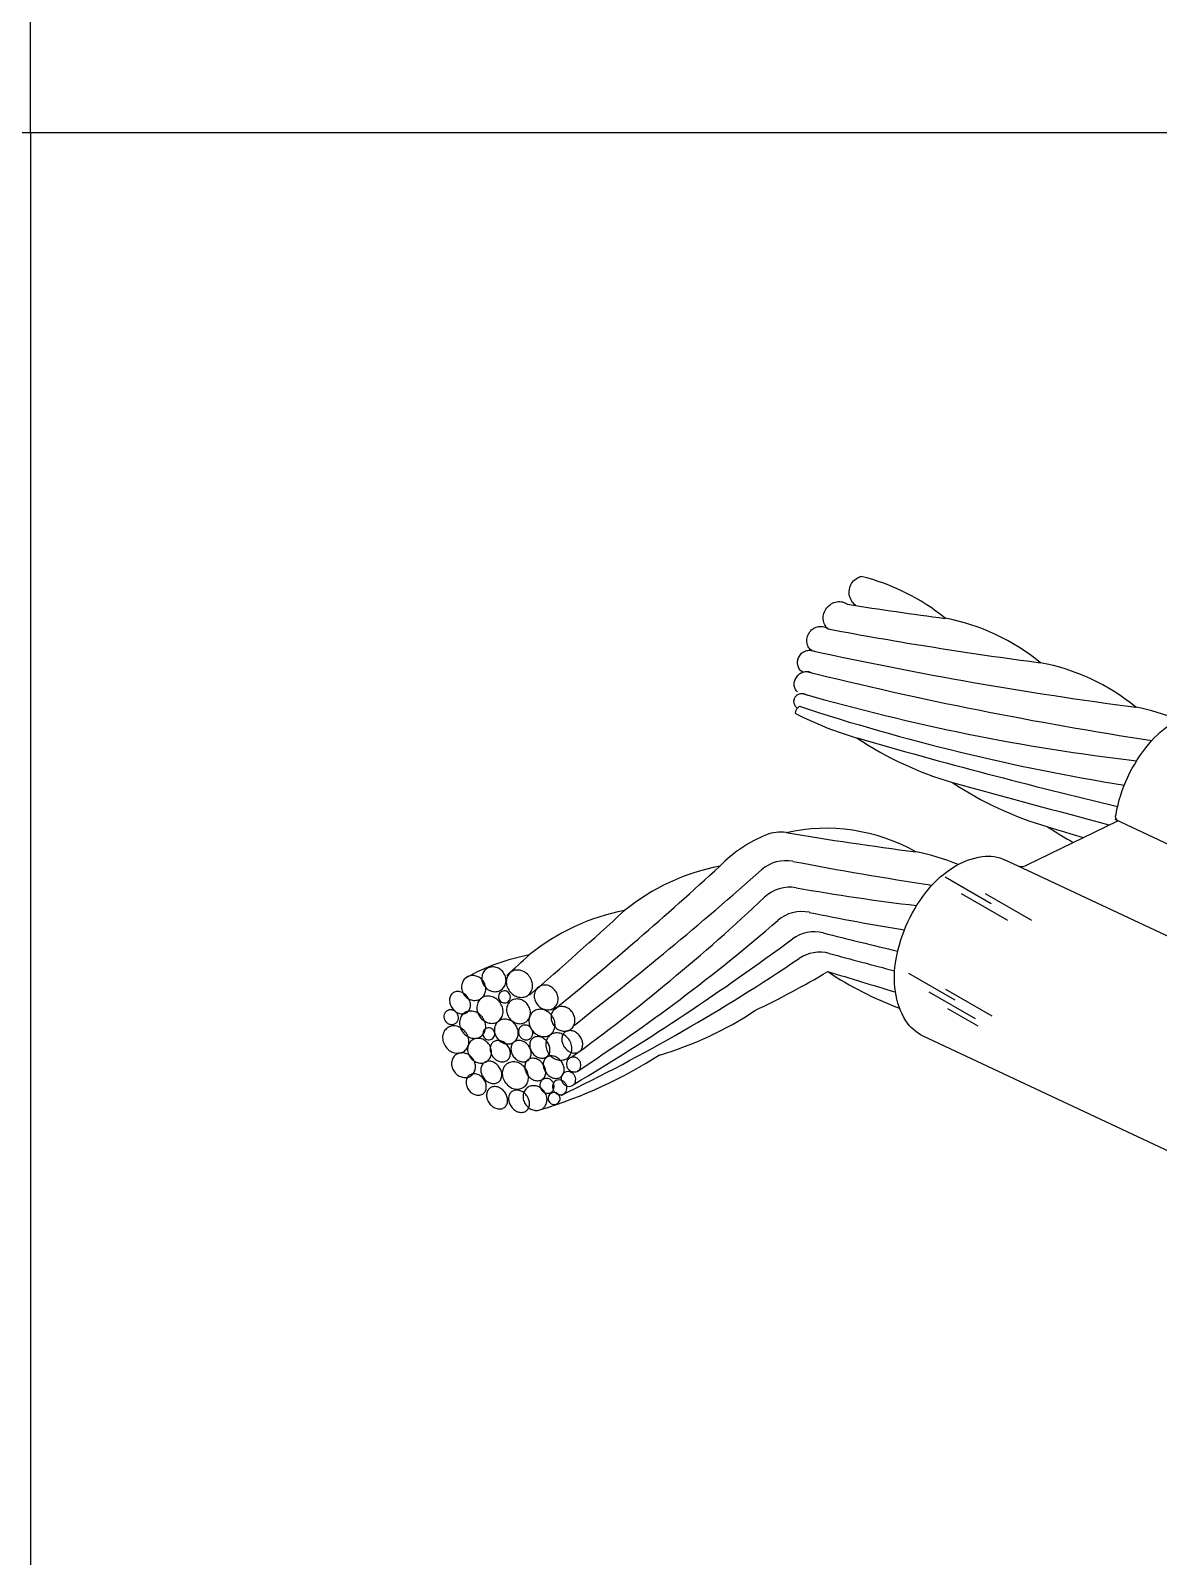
# Model space of a CAD drawing. Header units: millimetres. Extents: x 0 to 114, y 0 to 82.
# Drawn here: x 54.8 to 57.987, y 10.3 to 14.614 of the extents above; entities that cross this region are included whole.
import ezdxf

# ---------------------------------------------------------------- set-up
doc = ezdxf.new("R2010")
doc.units = ezdxf.units.MM
for name, color, linetype in [('AUXI-1', 1, 'Continuous'), ('AUXI-2', 2, 'Continuous'), ('CAR-01', 252, 'Continuous')]:
    doc.layers.add(name, color=color, linetype=linetype)

# ---------------------------------------------------------------- blocks, each defined once
blk = doc.blocks.new('A$C5CB77C03')
at = {"layer": 'AUXI-1', "color": 252}
for points in [[(-0.38, 0.7423, -0.096725), (-0.3861, 0.7493, -0.097742), (-0.3891, 0.7581, -0.099216), (-0.3885, 0.7673, -0.100283), (-0.3845, 0.7755, -0.100283), (-0.3776, 0.7814, -0.061382), (-0.3723, 0.7836, -0.097742)], [(-0.4188, 0.7093, -0.108346), (-0.4237, 0.7152, -0.102042), (-0.4259, 0.723, -0.094232), (-0.425, 0.7312, -0.089366), (-0.4209, 0.7389, -0.089366), (-0.4145, 0.7447, -0.094232), (-0.4068, 0.7476, -0.102042), (-0.3987, 0.7474, -0.108346), (-0.3918, 0.7441, -0.108346)], [(-0.4424, 0.6788, -0.104382), (-0.447, 0.6842, -0.100739), (-0.4491, 0.6911, -0.095982), (-0.4483, 0.6984, -0.09287), (-0.4449, 0.7051, -0.09287), (-0.4392, 0.7102, -0.095982), (-0.4324, 0.7127, -0.100739), (-0.4251, 0.7123, -0.104382), (-0.4188, 0.7093, -0.104382)], [(-0.4549, 0.6482, -0.103042), (-0.4594, 0.6525, -0.100261), (-0.4619, 0.6584, -0.096564), (-0.462, 0.6649, -0.094103), (-0.4596, 0.671, -0.094103), (-0.4552, 0.6759, -0.096564), (-0.4493, 0.6787, -0.100261), (-0.4429, 0.679, -0.103042), (-0.4371, 0.6769, -0.103042)], [(-0.445, 0.6813, -0.057478), (-0.4422, 0.6791, -0.100261)], [(-0.4625, 0.6206, -0.118585), (-0.4657, 0.6247, -0.104671), (-0.467, 0.6303, -0.089579), (-0.4661, 0.6363, -0.081212), (-0.4629, 0.6421, -0.081212), (-0.4581, 0.6466, -0.089579), (-0.4526, 0.6489, -0.104671), (-0.4467, 0.6491, -0.118585), (-0.442, 0.6469, -0.118585)], [(-0.4625, 0.5972, -0.094202), (-0.4657, 0.6008, -0.09661), (-0.4672, 0.6051, -0.100222), (-0.467, 0.6097, -0.102935), (-0.465, 0.6137, -0.102935), (-0.4616, 0.6166, -0.100222), (-0.4573, 0.618, -0.09661), (-0.4526, 0.6176, -0.094202), (-0.4484, 0.6154, -0.094202)]]:
    blk.add_lwpolyline(points, format="xyb", dxfattribs=at)
for points in [[(-0.9306, 0.2163, 0.106529), (-0.9348, 0.2115, 0.101465), (-0.9368, 0.2051, 0.095039), (-0.9362, 0.1983, 0.090946), (-0.933, 0.1919, 0.090946), (-0.9278, 0.1871, 0.095039), (-0.9215, 0.1846, 0.101465), (-0.9147, 0.1847, 0.106529), (-0.9089, 0.1874, 0.106529), (-0.9047, 0.1922, 0.101465), (-0.9027, 0.1987, 0.095039), (-0.9033, 0.2054, 0.090946), (-0.9065, 0.2118, 0.090946), (-0.9117, 0.2166, 0.095039), (-0.918, 0.2191, 0.101465), (-0.9248, 0.219, 0.106529)], [(-0.902, 0.2286, 0.106529), (-0.9062, 0.2237, 0.101465), (-0.9082, 0.2173, 0.095039), (-0.9076, 0.2105, 0.090946), (-0.9044, 0.2042, 0.090946), (-0.8992, 0.1994, 0.095039), (-0.8929, 0.1969, 0.101465), (-0.8862, 0.197, 0.106529), (-0.8803, 0.1996, 0.106529), (-0.8761, 0.2045, 0.101465), (-0.8741, 0.2109, 0.095039), (-0.8748, 0.2177, 0.090946), (-0.8779, 0.224, 0.090946), (-0.8831, 0.2289, 0.095039), (-0.8895, 0.2313, 0.101465), (-0.8962, 0.2312, 0.106529)], [(-0.8673, 0.2241, 0.112931), (-0.8716, 0.219, 0.103347), (-0.8736, 0.212, 0.092165), (-0.8727, 0.2046, 0.085565), (-0.869, 0.1974, 0.085565), (-0.8632, 0.1919, 0.092165), (-0.8563, 0.189, 0.103347), (-0.849, 0.1889, 0.112931), (-0.8429, 0.1916, 0.112931), (-0.8386, 0.1968, 0.103347), (-0.8366, 0.2038, 0.092165), (-0.8375, 0.2112, 0.085565), (-0.8412, 0.2183, 0.085565), (-0.847, 0.2238, 0.092165), (-0.8539, 0.2268, 0.103347), (-0.8612, 0.2268, 0.112931)], [(-0.9493, 0.1947, 0.122187), (-0.9525, 0.1908, 0.105357), (-0.9539, 0.185, 0.08792), (-0.9529, 0.179, 0.078612), (-0.9498, 0.173, 0.078612), (-0.9449, 0.1682, 0.08792), (-0.9394, 0.1657, 0.105357), (-0.9335, 0.1653, 0.122187), (-0.9288, 0.1673, 0.122187), (-0.9255, 0.1713, 0.105357), (-0.9242, 0.177, 0.08792), (-0.9251, 0.183, 0.078612), (-0.9283, 0.189, 0.078612), (-0.9332, 0.1938, 0.08792), (-0.9387, 0.1964, 0.105357), (-0.9446, 0.1967, 0.122187)], [(-0.8814, 0.196, 0.09978), (-0.8836, 0.1936, 0.099016), (-0.8847, 0.1905, 0.097954), (-0.8845, 0.1872, 0.097216), (-0.883, 0.1842, 0.097216), (-0.8806, 0.1819, 0.097954), (-0.8775, 0.1808, 0.099016), (-0.8742, 0.181, 0.09978), (-0.8712, 0.1824, 0.09978), (-0.869, 0.1848, 0.099016), (-0.868, 0.1879, 0.097954), (-0.8682, 0.1912, 0.097216), (-0.8696, 0.1942, 0.097216), (-0.8721, 0.1965, 0.097954), (-0.8752, 0.1976, 0.099016), (-0.8785, 0.1974, 0.09978)], [(-0.8282, 0.2031, 0.110801), (-0.8322, 0.1984, 0.102767), (-0.8341, 0.192, 0.09313), (-0.8334, 0.1852, 0.087299), (-0.8301, 0.1788, 0.087299), (-0.8248, 0.1739, 0.09313), (-0.8186, 0.1713, 0.102767), (-0.8119, 0.1712, 0.110801), (-0.8063, 0.1738, 0.110801), (-0.8023, 0.1785, 0.102767), (-0.8004, 0.1849, 0.09313), (-0.8011, 0.1916, 0.087299), (-0.8044, 0.198, 0.087299), (-0.8097, 0.203, 0.09313), (-0.8159, 0.2056, 0.102767), (-0.8226, 0.2056, 0.110801)], [(-0.9089, 0.1874, 0.112931), (-0.9132, 0.1823, 0.103347), (-0.9152, 0.1753, 0.092165), (-0.9143, 0.1679, 0.085565), (-0.9107, 0.1607, 0.085565), (-0.9049, 0.1552, 0.092165), (-0.898, 0.1523, 0.103347), (-0.8907, 0.1522, 0.112931), (-0.8846, 0.1549, 0.112931), (-0.8803, 0.16, 0.103347), (-0.8783, 0.1671, 0.092165), (-0.8792, 0.1745, 0.085565), (-0.8828, 0.1816, 0.085565), (-0.8886, 0.1871, 0.092165), (-0.8955, 0.19, 0.103347), (-0.9028, 0.1901, 0.112931)], [(-0.8674, 0.1835, 0.110801), (-0.8714, 0.1788, 0.102767), (-0.8733, 0.1724, 0.09313), (-0.8726, 0.1657, 0.087299), (-0.8693, 0.1592, 0.087299), (-0.864, 0.1543, 0.09313), (-0.8578, 0.1517, 0.102767), (-0.8511, 0.1517, 0.110801), (-0.8455, 0.1542, 0.110801), (-0.8415, 0.1589, 0.102767), (-0.8396, 0.1653, 0.09313), (-0.8403, 0.172, 0.087299), (-0.8436, 0.1785, 0.087299), (-0.8489, 0.1834, 0.09313), (-0.8551, 0.186, 0.102767), (-0.8618, 0.186, 0.110801)], [(-0.8045, 0.1729, 0.110801), (-0.8086, 0.1682, 0.102767), (-0.8104, 0.1618, 0.09313), (-0.8097, 0.155, 0.087299), (-0.8064, 0.1486, 0.087299), (-0.8011, 0.1437, 0.09313), (-0.7949, 0.1411, 0.102767), (-0.7882, 0.141, 0.110801), (-0.7826, 0.1436, 0.110801), (-0.7786, 0.1483, 0.102767), (-0.7767, 0.1547, 0.09313), (-0.7775, 0.1614, 0.087299), (-0.7807, 0.1679, 0.087299), (-0.786, 0.1728, 0.09313), (-0.7923, 0.1754, 0.102767), (-0.7989, 0.1754, 0.110801)], [(-0.9581, 0.1692, 0.106794), (-0.9606, 0.1663, 0.101551), (-0.9618, 0.1625, 0.094922), (-0.9614, 0.1585, 0.090713), (-0.9595, 0.1547, 0.090713), (-0.9564, 0.1518, 0.094922), (-0.9526, 0.1503, 0.101551), (-0.9486, 0.1504, 0.106794), (-0.9451, 0.1519, 0.106794), (-0.9426, 0.1548, 0.101551), (-0.9414, 0.1587, 0.094922), (-0.9418, 0.1627, 0.090713), (-0.9437, 0.1665, 0.090713), (-0.9468, 0.1694, 0.094922), (-0.9506, 0.1709, 0.101551), (-0.9546, 0.1708, 0.106794)], [(-0.9334, 0.1662, 0.112931), (-0.9377, 0.1611, 0.103347), (-0.9397, 0.154, 0.092165), (-0.9388, 0.1466, 0.085565), (-0.9352, 0.1395, 0.085565), (-0.9293, 0.134, 0.092165), (-0.9225, 0.1311, 0.103347), (-0.9152, 0.131, 0.112931), (-0.9091, 0.1337, 0.112931), (-0.9047, 0.1388, 0.103347), (-0.9028, 0.1458, 0.092165), (-0.9037, 0.1532, 0.085565), (-0.9073, 0.1604, 0.085565), (-0.9131, 0.1659, 0.092165), (-0.92, 0.1688, 0.103347), (-0.9273, 0.1689, 0.112931)], [(-0.8846, 0.1549, 0.110801), (-0.8886, 0.1502, 0.102767), (-0.8904, 0.1438, 0.09313), (-0.8897, 0.1371, 0.087299), (-0.8864, 0.1307, 0.087299), (-0.8812, 0.1257, 0.09313), (-0.8749, 0.1231, 0.102767), (-0.8683, 0.1231, 0.110801), (-0.8626, 0.1256, 0.110801), (-0.8586, 0.1303, 0.102767), (-0.8568, 0.1367, 0.09313), (-0.8575, 0.1435, 0.087299), (-0.8608, 0.1499, 0.087299), (-0.866, 0.1548, 0.09313), (-0.8723, 0.1574, 0.102767), (-0.8789, 0.1575, 0.110801)], [(-0.8354, 0.1686, 0.112931), (-0.8397, 0.1635, 0.103347), (-0.8417, 0.1565, 0.092165), (-0.8408, 0.1491, 0.085565), (-0.8372, 0.142, 0.085565), (-0.8314, 0.1364, 0.092165), (-0.8245, 0.1335, 0.103347), (-0.8172, 0.1334, 0.112931), (-0.8111, 0.1362, 0.112931), (-0.8068, 0.1413, 0.103347), (-0.8048, 0.1483, 0.092165), (-0.8057, 0.1557, 0.085565), (-0.8093, 0.1628, 0.085565), (-0.8151, 0.1683, 0.092165), (-0.822, 0.1713, 0.103347), (-0.8293, 0.1714, 0.112931)], [(-0.9573, 0.1452, 0.112931), (-0.9616, 0.1401, 0.103347), (-0.9636, 0.1331, 0.092165), (-0.9627, 0.1257, 0.085565), (-0.959, 0.1185, 0.085565), (-0.9532, 0.113, 0.092165), (-0.9464, 0.1101, 0.103347), (-0.9391, 0.11, 0.112931), (-0.9329, 0.1127, 0.112931), (-0.9286, 0.1178, 0.103347), (-0.9266, 0.1249, 0.092165), (-0.9275, 0.1323, 0.085565), (-0.9312, 0.1394, 0.085565), (-0.937, 0.1449, 0.092165), (-0.9439, 0.1478, 0.103347), (-0.9512, 0.1479, 0.112931)], [(-0.9224, 0.1278, 0.110801), (-0.9264, 0.1231, 0.102767), (-0.9283, 0.1167, 0.09313), (-0.9276, 0.1099, 0.087299), (-0.9243, 0.1035, 0.087299), (-0.919, 0.0986, 0.09313), (-0.9128, 0.096, 0.102767), (-0.9061, 0.0959, 0.110801), (-0.9005, 0.0985, 0.110801), (-0.8965, 0.1032, 0.102767), (-0.8946, 0.1096, 0.09313), (-0.8953, 0.1163, 0.087299), (-0.8986, 0.1228, 0.087299), (-0.9039, 0.1277, 0.09313), (-0.9101, 0.1303, 0.102767), (-0.9168, 0.1303, 0.110801)], [(-0.9035, 0.1438, 0.09978), (-0.9057, 0.1413, 0.099016), (-0.9067, 0.1382, 0.097954), (-0.9065, 0.1349, 0.097216), (-0.9051, 0.1319, 0.097216), (-0.9026, 0.1297, 0.097954), (-0.8995, 0.1286, 0.099016), (-0.8962, 0.1288, 0.09978), (-0.8933, 0.1302, 0.09978), (-0.8911, 0.1326, 0.099016), (-0.89, 0.1357, 0.097954), (-0.8902, 0.139, 0.097216), (-0.8917, 0.142, 0.097216), (-0.8941, 0.1442, 0.097954), (-0.8972, 0.1454, 0.099016), (-0.9005, 0.1452, 0.09978)], [(-0.8528, 0.1476, 0.106794), (-0.8553, 0.1447, 0.101551), (-0.8565, 0.1409, 0.094922), (-0.8561, 0.1369, 0.090713), (-0.8542, 0.1331, 0.090713), (-0.8511, 0.1302, 0.094922), (-0.8474, 0.1287, 0.101551), (-0.8433, 0.1287, 0.106794), (-0.8399, 0.1303, 0.106794), (-0.8374, 0.1332, 0.101551), (-0.8362, 0.137, 0.094922), (-0.8366, 0.1411, 0.090713), (-0.8385, 0.1449, 0.090713), (-0.8416, 0.1478, 0.094922), (-0.8453, 0.1493, 0.101551), (-0.8494, 0.1492, 0.106794)], [(-0.8361, 0.1309, 0.120068), (-0.8393, 0.1271, 0.104968), (-0.8406, 0.1215, 0.088896), (-0.8398, 0.1157, 0.080125), (-0.8368, 0.11, 0.080125), (-0.8321, 0.1055, 0.088896), (-0.8268, 0.1031, 0.104968), (-0.8211, 0.1028, 0.120068), (-0.8165, 0.1048, 0.120068), (-0.8133, 0.1086, 0.104968), (-0.812, 0.1141, 0.088896), (-0.8128, 0.1199, 0.080125), (-0.8159, 0.1257, 0.080125), (-0.8205, 0.1302, 0.088896), (-0.8258, 0.1326, 0.104968), (-0.8315, 0.1329, 0.120068)], [(-0.8116, 0.1353, 0.112931), (-0.8159, 0.1302, 0.103347), (-0.8179, 0.1232, 0.092165), (-0.817, 0.1158, 0.085565), (-0.8133, 0.1086, 0.085565), (-0.8075, 0.1031, 0.092165), (-0.8007, 0.1002, 0.103347), (-0.7934, 0.1001, 0.112931), (-0.7872, 0.1028, 0.112931), (-0.7829, 0.1079, 0.103347), (-0.781, 0.115, 0.092165), (-0.7818, 0.1224, 0.085565), (-0.7855, 0.1295, 0.085565), (-0.7913, 0.135, 0.092165), (-0.7982, 0.1379, 0.103347), (-0.8055, 0.138, 0.112931)], [(-0.7908, 0.1395, 0.122187), (-0.794, 0.1355, 0.105357), (-0.7953, 0.1298, 0.08792), (-0.7944, 0.1238, 0.078612), (-0.7912, 0.1178, 0.078612), (-0.7864, 0.113, 0.08792), (-0.7808, 0.1104, 0.105357), (-0.775, 0.1101, 0.122187), (-0.7703, 0.1121, 0.122187), (-0.767, 0.1161, 0.105357), (-0.7657, 0.1218, 0.08792), (-0.7666, 0.1278, 0.078612), (-0.7698, 0.1338, 0.078612), (-0.7747, 0.1386, 0.08792), (-0.7802, 0.1412, 0.105357), (-0.786, 0.1415, 0.122187)], [(-0.945, 0.1074, 0.110801), (-0.9491, 0.1027, 0.102767), (-0.9509, 0.0963, 0.09313), (-0.9502, 0.0895, 0.087299), (-0.9469, 0.0831, 0.087299), (-0.9416, 0.0782, 0.09313), (-0.9354, 0.0756, 0.102767), (-0.9287, 0.0755, 0.110801), (-0.9231, 0.0781, 0.110801), (-0.9191, 0.0828, 0.102767), (-0.9172, 0.0892, 0.09313), (-0.918, 0.0959, 0.087299), (-0.9212, 0.1023, 0.087299), (-0.9265, 0.1073, 0.09313), (-0.9328, 0.1099, 0.102767), (-0.9394, 0.1099, 0.110801)], [(-0.892, 0.1256, 0.120068), (-0.8952, 0.1218, 0.104968), (-0.8965, 0.1163, 0.088896), (-0.8957, 0.1105, 0.080125), (-0.8927, 0.1047, 0.080125), (-0.888, 0.1002, 0.088896), (-0.8827, 0.0978, 0.104968), (-0.877, 0.0975, 0.120068), (-0.8724, 0.0995, 0.120068), (-0.8693, 0.1033, 0.104968), (-0.8679, 0.1089, 0.088896), (-0.8688, 0.1146, 0.080125), (-0.8718, 0.1204, 0.080125), (-0.8764, 0.1249, 0.088896), (-0.8818, 0.1273, 0.104968), (-0.8874, 0.1276, 0.120068)], [(-0.8626, 0.1256, 0.120068), (-0.8658, 0.1218, 0.104968), (-0.8671, 0.1163, 0.088896), (-0.8663, 0.1105, 0.080125), (-0.8633, 0.1047, 0.080125), (-0.8586, 0.1002, 0.088896), (-0.8533, 0.0978, 0.104968), (-0.8476, 0.0975, 0.120068), (-0.843, 0.0995, 0.120068), (-0.8399, 0.1033, 0.104968), (-0.8385, 0.1089, 0.088896), (-0.8394, 0.1146, 0.080125), (-0.8424, 0.1204, 0.080125), (-0.847, 0.1249, 0.088896), (-0.8524, 0.1273, 0.104968), (-0.858, 0.1276, 0.120068)], [(-0.9051, 0.0962, 0.122187), (-0.9083, 0.0923, 0.105357), (-0.9097, 0.0866, 0.08792), (-0.9087, 0.0805, 0.078612), (-0.9056, 0.0745, 0.078612), (-0.9007, 0.0698, 0.08792), (-0.8952, 0.0672, 0.105357), (-0.8893, 0.0669, 0.122187), (-0.8846, 0.0689, 0.122187), (-0.8814, 0.0728, 0.105357), (-0.88, 0.0785, 0.08792), (-0.8809, 0.0846, 0.078612), (-0.8841, 0.0906, 0.078612), (-0.889, 0.0953, 0.08792), (-0.8945, 0.0979, 0.105357), (-0.9004, 0.0982, 0.122187)], [(-0.873, 0.0944, 0.112931), (-0.8773, 0.0893, 0.103347), (-0.8793, 0.0822, 0.092165), (-0.8784, 0.0748, 0.085565), (-0.8747, 0.0677, 0.085565), (-0.8689, 0.0622, 0.092165), (-0.8621, 0.0593, 0.103347), (-0.8548, 0.0592, 0.112931), (-0.8486, 0.0619, 0.112931), (-0.8443, 0.067, 0.103347), (-0.8424, 0.074, 0.092165), (-0.8432, 0.0814, 0.085565), (-0.8469, 0.0886, 0.085565), (-0.8527, 0.0941, 0.092165), (-0.8596, 0.097, 0.103347), (-0.8669, 0.0971, 0.112931)], [(-0.843, 0.1003, 0.122187), (-0.8462, 0.0964, 0.105357), (-0.8476, 0.0906, 0.08792), (-0.8467, 0.0846, 0.078612), (-0.8435, 0.0786, 0.078612), (-0.8386, 0.0739, 0.08792), (-0.8331, 0.0713, 0.105357), (-0.8272, 0.0709, 0.122187), (-0.8225, 0.0729, 0.122187), (-0.8193, 0.0769, 0.105357), (-0.8179, 0.0826, 0.08792), (-0.8189, 0.0886, 0.078612), (-0.822, 0.0947, 0.078612), (-0.8269, 0.0994, 0.08792), (-0.8324, 0.102, 0.105357), (-0.8383, 0.1023, 0.122187)], [(-0.8169, 0.1036, 0.122187), (-0.8201, 0.0996, 0.105357), (-0.8215, 0.0939, 0.08792), (-0.8205, 0.0879, 0.078612), (-0.8174, 0.0819, 0.078612), (-0.8125, 0.0771, 0.08792), (-0.807, 0.0745, 0.105357), (-0.8011, 0.0742, 0.122187), (-0.7964, 0.0762, 0.122187), (-0.7932, 0.0801, 0.105357), (-0.7918, 0.0859, 0.08792), (-0.7927, 0.0919, 0.078612), (-0.7959, 0.0979, 0.078612), (-0.8008, 0.1027, 0.08792), (-0.8063, 0.1053, 0.105357), (-0.8122, 0.1056, 0.122187)], [(-0.785, 0.1023, 0.106794), (-0.7875, 0.0994, 0.101551), (-0.7886, 0.0956, 0.094922), (-0.7883, 0.0916, 0.090713), (-0.7864, 0.0878, 0.090713), (-0.7833, 0.0849, 0.094922), (-0.7795, 0.0834, 0.101551), (-0.7755, 0.0834, 0.106794), (-0.772, 0.085, 0.106794), (-0.7695, 0.0879, 0.101551), (-0.7683, 0.0917, 0.094922), (-0.7687, 0.0958, 0.090713), (-0.7706, 0.0996, 0.090713), (-0.7737, 0.1025, 0.094922), (-0.7775, 0.104, 0.101551), (-0.7815, 0.1039, 0.106794)], [(-0.926, 0.0785, 0.120068), (-0.9291, 0.0747, 0.104968), (-0.9305, 0.0691, 0.088896), (-0.9296, 0.0633, 0.080125), (-0.9266, 0.0576, 0.080125), (-0.922, 0.0531, 0.088896), (-0.9166, 0.0507, 0.104968), (-0.911, 0.0504, 0.120068), (-0.9064, 0.0524, 0.120068), (-0.9032, 0.0562, 0.104968), (-0.9019, 0.0617, 0.088896), (-0.9027, 0.0675, 0.080125), (-0.9057, 0.0733, 0.080125), (-0.9104, 0.0778, 0.088896), (-0.9157, 0.0802, 0.104968), (-0.9214, 0.0805, 0.120068)], [(-0.8225, 0.0721, 0.106794), (-0.825, 0.0692, 0.101551), (-0.8262, 0.0654, 0.094922), (-0.8258, 0.0614, 0.090713), (-0.8239, 0.0576, 0.090713), (-0.8208, 0.0547, 0.094922), (-0.8171, 0.0532, 0.101551), (-0.813, 0.0532, 0.106794), (-0.8096, 0.0548, 0.106794), (-0.8071, 0.0577, 0.101551), (-0.8059, 0.0616, 0.094922), (-0.8063, 0.0656, 0.090713), (-0.8082, 0.0694, 0.090713), (-0.8113, 0.0723, 0.094922), (-0.815, 0.0738, 0.101551), (-0.8191, 0.0737, 0.106794)], [(-0.8046, 0.0701, 0.106794), (-0.8071, 0.0672, 0.101551), (-0.8083, 0.0634, 0.094922), (-0.808, 0.0593, 0.090713), (-0.8061, 0.0555, 0.090713), (-0.803, 0.0526, 0.094922), (-0.7992, 0.0512, 0.101551), (-0.7952, 0.0512, 0.106794), (-0.7917, 0.0528, 0.106794), (-0.7892, 0.0557, 0.101551), (-0.788, 0.0595, 0.094922), (-0.7884, 0.0636, 0.090713), (-0.7903, 0.0674, 0.090713), (-0.7934, 0.0702, 0.094922), (-0.7972, 0.0717, 0.101551), (-0.8012, 0.0717, 0.106794)], [(-0.7923, 0.0819, 0.106794), (-0.7948, 0.079, 0.101551), (-0.796, 0.0752, 0.094922), (-0.7956, 0.0712, 0.090713), (-0.7937, 0.0674, 0.090713), (-0.7906, 0.0645, 0.094922), (-0.7868, 0.063, 0.101551), (-0.7828, 0.063, 0.106794), (-0.7794, 0.0646, 0.106794), (-0.7769, 0.0675, 0.101551), (-0.7757, 0.0713, 0.094922), (-0.776, 0.0754, 0.090713), (-0.7779, 0.0792, 0.090713), (-0.7811, 0.0821, 0.094922), (-0.7848, 0.0836, 0.101551), (-0.7888, 0.0835, 0.106794)], [(-0.8969, 0.0603, 0.122187), (-0.9001, 0.0564, 0.105357), (-0.9015, 0.0506, 0.08792), (-0.9006, 0.0446, 0.078612), (-0.8974, 0.0386, 0.078612), (-0.8925, 0.0339, 0.08792), (-0.887, 0.0313, 0.105357), (-0.8811, 0.031, 0.122187), (-0.8764, 0.0329, 0.122187), (-0.8732, 0.0369, 0.105357), (-0.8718, 0.0426, 0.08792), (-0.8728, 0.0487, 0.078612), (-0.8759, 0.0547, 0.078612), (-0.8808, 0.0594, 0.08792), (-0.8863, 0.062, 0.105357), (-0.8922, 0.0623, 0.122187)], [(-0.8659, 0.0554, 0.122187), (-0.8691, 0.0515, 0.105357), (-0.8705, 0.0458, 0.08792), (-0.8695, 0.0397, 0.078612), (-0.8664, 0.0337, 0.078612), (-0.8615, 0.029, 0.08792), (-0.856, 0.0264, 0.105357), (-0.8501, 0.0261, 0.122187), (-0.8454, 0.028, 0.122187), (-0.8422, 0.032, 0.105357), (-0.8408, 0.0377, 0.08792), (-0.8417, 0.0438, 0.078612), (-0.8449, 0.0498, 0.078612), (-0.8498, 0.0545, 0.08792), (-0.8553, 0.0571, 0.105357), (-0.8612, 0.0574, 0.122187)], [(-0.844, 0.0609, 0.110801), (-0.848, 0.0562, 0.102767), (-0.8499, 0.0498, 0.09313), (-0.8492, 0.043, 0.087299), (-0.8459, 0.0366, 0.087299), (-0.8406, 0.0316, 0.09313), (-0.8344, 0.029, 0.102767), (-0.8277, 0.029, 0.110801), (-0.8221, 0.0316, 0.110801), (-0.8181, 0.0363, 0.102767), (-0.8162, 0.0427, 0.09313), (-0.8169, 0.0494, 0.087299), (-0.8202, 0.0558, 0.087299), (-0.8255, 0.0608, 0.09313), (-0.8317, 0.0634, 0.102767), (-0.8384, 0.0634, 0.110801)], [(-0.8112, 0.0524, 0.09978), (-0.8134, 0.0499, 0.099016), (-0.8145, 0.0468, 0.097954), (-0.8143, 0.0435, 0.097216), (-0.8128, 0.0405, 0.097216), (-0.8103, 0.0383, 0.097954), (-0.8072, 0.0372, 0.099016), (-0.8039, 0.0374, 0.09978), (-0.801, 0.0388, 0.09978), (-0.7988, 0.0412, 0.099016), (-0.7977, 0.0443, 0.097954), (-0.7979, 0.0476, 0.097216), (-0.7994, 0.0506, 0.097216), (-0.8019, 0.0528, 0.097954), (-0.805, 0.054, 0.099016), (-0.8083, 0.0538, 0.09978)]]:
    blk.add_lwpolyline(points, format="xyb", close=True, dxfattribs=at)
for centre, radius, start, end in [((-0.4446, 0.4904), 0.302, 50.7631, 76.1343), ((0.4365, 6.0228), 5.3433, 261.0823, 262.5787), ((-0.31, 0.4277), 0.302, 50.7631, 79.2369), ((0.5711, 5.9601), 5.3433, 259.3233, 262.5787), ((0.7057, 5.8973), 5.3433, 257.5915, 262.5787), ((0.8403, 5.8345), 5.3433, 256.0294, 261.3692), ((-0.1754, 0.3649), 0.302, 50.7631, 79.2369), ((0.3607, 3.4457), 2.943, 253.9089, 263.2899), ((-0.4518, 0.5886), 0.0138, 124.6108, 173.7023), ((-0.2409, 1.025), 0.4895, 242.6849, 253.7266), ((0.4741, 3.4462), 2.9955, 251.8389, 260.8835), ((-0.0408, 0.3021), 0.302, 67.3921, 79.2369), ((1.905, 8.4889), 8.2557, 253.94594, 256.58702), ((-0.1063, 0.9622), 0.4895, 236.2734, 253.7266), ((5.623, 21.7539), 22.056, 254.57484, 255.16941), ((0.0283, 0.8995), 0.4895, 236.2734, 253.7266), ((-0.4353, 0.2418), 0.1902, 111.906, 135.9979), ((-0.4869, 0.3701), 0.052, 80.5926, 111.906), ((-0.4221, 0.1687), 0.2588, 60.6213, 102.55), ((0.395, 5.6928), 5.3433, 260.5926, 262.5787), ((0.1629, 0.8367), 0.4895, 236.2734, 241.2386), ((24.5174, 81.1306), 84.3748, 253.030237, 253.065822), ((-0.3515, 0.0976), 0.302, 67.3921, 79.2369), ((-4.1874, 4.3085), 5.3433, 309.2623, 312.5787), ((-4.0528, 4.3713), 5.3433, 307.8044, 311.4895), ((-0.5157, 0.0773), 0.302, 100.7631, 129.2369), ((-0.4785, 0.3298), 0.052, 79.2306, 131.4895), ((0.5296, 5.63), 5.3433, 259.2306, 261.3692), ((-2.4155, 2.3515), 2.7788, 306.0176, 313.3273), ((-0.4731, 0.2922), 0.052, 79.9418, 133.3273), ((0.0499, 3.2412), 2.943, 259.9418, 263.2899), ((-0.6503, 0.0146), 0.302, 100.7631, 129.2369), ((-4.322, 4.2457), 5.3433, 310.6522, 312.5787), ((-0.4561, 0.2579), 0.052, 78.2716, 130.8363), ((0.1633, 3.2417), 2.9955, 258.2716, 260.8835), ((-2.1953, 2.2702), 2.6078, 303.0365, 310.8363), ((-0.4386, 0.2293), 0.052, 75.8357, 126.4864), ((-2.6775, 3.2565), 3.7132, 300.7683, 306.4864), ((1.5943, 8.2844), 8.2557, 255.83568, 256.58702), ((-0.7849, -0.0482), 0.302, 100.7631, 118.8368), ((-4.4566, 4.183), 5.3433, 312.1207, 312.5787), ((-1.9731, 2.4848), 2.7042, 295.7971, 304.0241), ((-0.4309, 0.2004), 0.052, 74.943, 124.0241), ((5.3123, 21.5494), 22.056, 254.94298, 255.1913), ((-1.0473, 1.273), 1.2215, 295.4432, 300.9245), ((24.2067, 80.9262), 84.3748, 253.030237, 253.098098), ((-0.1478, 0.6322), 0.4895, 236.2734, 249.6412), ((-0.7943, 0.577), 0.4895, 286.2734, 303.7266), ((-1.0242, 0.6837), 0.6835, 286.9665, 302.4866)]:
    blk.add_arc(centre, radius, start, end, dxfattribs=at)
at = {"layer": 'AUXI-2', "color": 7}
for p, q in [((-0.1377, 0.3761), (-0.0097, 0.438)), ((0.5559, 0.1719), (-0.0135, 0.4398)), ((-0.1513, 0.3746), (-0.1687, 0.3827)), ((0.4007, 0.1149), (-0.1513, 0.3746)), ((-0.1886, 0.3208), (-0.2539, 0.3585)), ((-0.1651, 0.2973), (-0.2304, 0.335)), ((-0.1312, 0.2973), (-0.1965, 0.335)), ((-0.2396, 0.1845), (-0.3048, 0.2222)), ((-0.2108, 0.1584), (-0.2761, 0.1961)), ((-0.1873, 0.1622), (-0.2526, 0.1999)), ((-0.2069, 0.1478), (-0.25, 0.1726)), ((0.2847, -0.1339), (-0.2847, 0.1339))]:
    blk.add_line(p, q, dxfattribs=at)
for points in [[(-0.0097, 0.438, -0.356766), (-0.0123, 0.4473, -0.064918), (0.0044, 0.5, -0.064918), (0.034, 0.5466, -0.077736), (0.0687, 0.5771, -0.107176), (0.1097, 0.5921, -0.144516), (0.1421, 0.5872)], [(-0.2847, 0.1339, -0.144516), (-0.3092, 0.1556, -0.107176), (-0.324, 0.1966, -0.077736), (-0.323, 0.2428, -0.064918), (-0.3063, 0.2955, -0.064918), (-0.2767, 0.3421, -0.077736), (-0.242, 0.3726, -0.107176), (-0.201, 0.3876, -0.144516), (-0.1687, 0.3827, -0.144516)]]:
    blk.add_lwpolyline(points, format="xyb", dxfattribs=at)
blk.add_arc((-0.1457, 0.3863), 0.013, 244.8034, 308.2627, dxfattribs=at)

msp = doc.modelspace()

# ---------------------------------------------------------------- linework, layer by layer
at = {"layer": 'CAR-01'}
for p, q in [((54.8003, 14.325), (54.8003, 28.65)), ((45.3, 14.325), (77.1204, 14.325)), ((54.8003, 14.325), (54.8003, 0))]:
    msp.add_line(p, q, dxfattribs=at)

# ---------------------------------------------------------------- block references
at = {"color": 7, "xscale": 2, "yscale": 2, "zscale": 2}
msp.add_blockref('A$C5CB77C03', (57.8919, 11.5036), dxfattribs=at)

doc.saveas('drawing.dxf')
